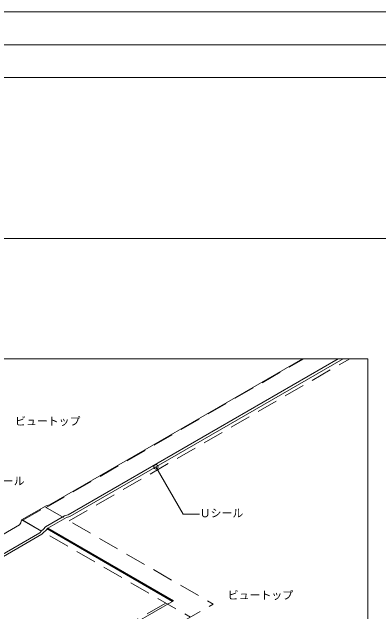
# Model space of a CAD drawing. Units: millimetres, scale not verified. Extents: x -1380 to 1380, y -955 to 955.
# Drawn here: x 48 to 718, y -144 to 955 of the extents above; entities that cross this region are included whole.
import ezdxf
from ezdxf.enums import TextEntityAlignment as Align

# ---------------------------------------------------------------- set-up
doc = ezdxf.new("R2010")
doc.units = ezdxf.units.MM
doc.header["$LTSCALE"] = 3
doc.linetypes.add('USER1', pattern=[19.05, 12.7, -6.35])
for name, color, linetype, lineweight in [('0-0_0', 7, 'Continuous', 18), ('0-1_WAKU', 7, 'Continuous', 18), ('0-3_BOUSUI', 1, 'Continuous', 18), ('0-4_MOJI', 7, 'Continuous', 18), ('0-7_KANAMONO', 4, 'Continuous', 18)]:
    doc.layers.add(name, color=color, linetype=linetype, lineweight=lineweight)
doc.styles.add('ＭＳ ゴシック', font='')
doc.styles.get('ＭＳ ゴシック').set_extended_font_data('MS Gothic')

msp = doc.modelspace()

# ---------------------------------------------------------------- linework, layer by layer
at = {"layer": '0-0_0'}
msp.add_line((-1380, 895), (1380, 895), dxfattribs=at)
msp.add_lwpolyline([(-900, -660), (900, -660), (900, 540), (-900, 540)], close=True, dxfattribs=at)
at = {"layer": '0-0_0', "lineweight": 9}
msp.add_lwpolyline([(-700, 320), (700, 320), (700, -440), (-700, -440)], close=True, dxfattribs=at)
at = {"layer": '0-1_WAKU'}
for points in [[(1380, 835), (-1380, 835), (-1380, 955), (1380, 955)], [(-1380, -955), (1380, -955), (1380, 955), (-1380, 955)]]:
    msp.add_lwpolyline(points, close=True, dxfattribs=at)
at = {"layer": '0-3_BOUSUI'}
for p, q in [((65.264, 24.898), (101.11, 4.203)), ((341.913, -124.162), (112.249, 8.434)), ((343.645, -123.162), (113.455, 9.738)), ((271.507, -164.811), (343.645, -123.162))]:
    msp.add_line(p, q, dxfattribs=at)
for points in [[(-39.223, -76.111), (-5.737, -56.778), (-1.11, -56.106), (98.572, 1.445), (101.673, 4.815), (105.156, 7.947), (109.125, 12.238), (144.161, 32.466), (150.625, 34.198), (645.648, 320)], [(-36.625, -79.611), (-2.561, -59.944), (2.066, -59.273), (102.412, -1.338), (105.513, 2.032), (109.486, 5.447), (113.455, 9.738), (147.428, 29.352), (153.892, 31.084), (654.309, 320)], [(65.264, 24.898), (110.188, 50.852), (116.653, 52.584), (579.831, 320)], [(65.25, 24.907), (63.854, 19.699), (61.201, 15.869)], [(-70.4, -58.111), (-38.069, -39.444), (-33.441, -38.773), (61.201, 15.869)]]:
    msp.add_lwpolyline(points, dxfattribs=at)
at = {"layer": '0-4_MOJI'}
msp.add_lwpolyline([(311.534, 122.099), (361.534, 35.496), (391.534, 35.496)], dxfattribs=at)
msp.add_circle((311.534, 122.099), 4, dxfattribs=at)
at = {"layer": '0-7_KANAMONO', "linetype": 'USER1'}
for p, q in [((110.387, 47.579), (582.235, 320)), ((152.501, 23.264), (666.463, 320)), ((67.546, 24.215), (374.711, -153.126)), ((47.989, -289.762), (329.68, -127.127)), ((310.005, -190.484), (416.364, -129.077))]:
    msp.add_line(p, q, dxfattribs=at)
msp.add_lwpolyline([(67.546, 24.215), (109.2, 48.264), (416.364, -129.077)], dxfattribs=at)

# ---------------------------------------------------------------- texts
at = {"layer": '0-4_MOJI', "style": 'ＭＳ ゴシック'}
for s, p in [('ビュートップ', (53.145, 193.865)), ('Ｕシール', (-9.341, 84.477)), ('Ｕシール', (391.534, 25.496)), ('ビュートップ', (442.953, -124.697))]:
    msp.add_text(s, height=14.66, dxfattribs=at).set_placement(p, align=Align.BOTTOM_LEFT)

doc.saveas('drawing.dxf')
